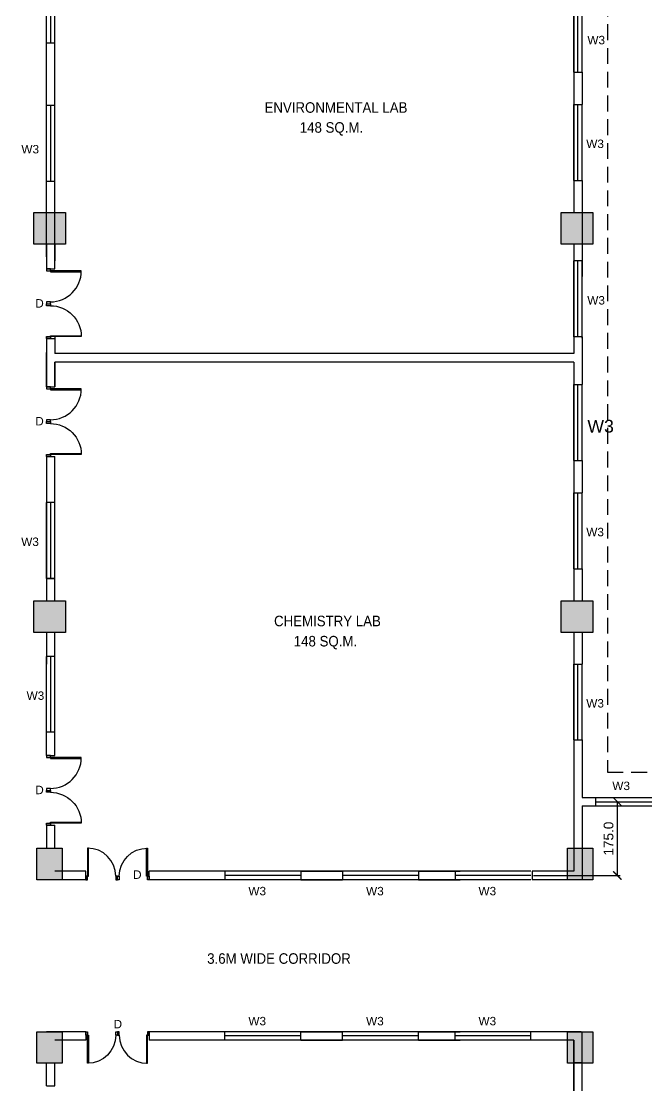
# Model space of a CAD drawing. Extents: x 53439 to 79867, y -144071 to -73305.
# Drawn here: x 61499 to 62982, y -112705 to -110183 of the extents above; entities that cross this region are included whole.
import ezdxf

# ---------------------------------------------------------------- set-up
doc = ezdxf.new("R2010")
doc.units = 0
doc.header["$LTSCALE"] = 0.1
doc.header["$MEASUREMENT"] = 0
doc.header["$PDMODE"] = 35
doc.header["$PDSIZE"] = -0.8
doc.linetypes.add('HIDDEN', pattern=[0.375, 0.25, -0.125])
doc.layers.get('0').update_dxf_attribs({"linetype": 'CONTINUOUS'})
doc.layers.get('DEFPOINTS').update_dxf_attribs({"linetype": 'CONTINUOUS'})
for name, color, linetype in [('DOOR', 30, 'CONTINUOUS'), ('LAYER4', 130, 'CONTINUOUS'), ('TEXT', 7, 'CONTINUOUS'), ('THIN_HA', 253, 'CONTINUOUS'), ('WALL', 6, 'CONTINUOUS'), ('WIN', 102, 'CONTINUOUS')]:
    doc.layers.add(name, color=color, linetype=linetype)
doc.styles.add('1MM', font='arial.ttf')
doc.styles.add('DIM', font='arial.ttf', dxfattribs={"width": 0.7, "height": 1})
doc.styles.add('DUTCH', font='arial.ttf')
doc.dimstyles.new('KRI', dxfattribs={"dimtxt": 23, "dimasz": 20, "dimexe": 7, "dimexo": 0, "dimgap": 9, "dimtad": 1, "dimdec": 1, "dimzin": 1, "dimtxsty": '1MM', "dimblk": 'ARCHTICK', "dimcen": 0.5, "dimclrd": 252, "dimclre": 252, "dimclrt": 7, "dimaunit": 1, "dimadec": 8, "dimazin": 3, "dimtfac": 1, "dimtdec": 1, "dimtmove": 0, "dimatfit": 3})

# ---------------------------------------------------------------- blocks, each defined once
blk = doc.blocks.new('A$C764D24B9')
at = {"layer": 'DOOR'}
for points in [[(0.056, 0.111), (0.083, 0.111), (0.083, 1), (0.056, 1)], [(0, 0), (0.056, 0), (0.056, 0.111), (0, 0.111)], [(0.944, 0), (1, 0), (1, 0.111), (0.944, 0.111)]]:
    blk.add_lwpolyline(points, close=True, dxfattribs=at)
blk.add_arc((0.056, 0.111), 0.889, 0, 90, dxfattribs=at)
blk = doc.blocks.new('_ARCHTICK')
at = {"layer": 'WALL', "color": 0, "const_width": 0.15}
blk.add_lwpolyline([(-0.5, -0.5), (0.5, 0.5)], dxfattribs=at)
blk = doc.blocks.new('*D157')
at = {"layer": 'DEFPOINTS', "color": 0, "linetype": 'CONTINUOUS', "ltscale": 0.1}
for p in [(62911.1, -112031.9, 0), (62713.1, -112206.9), (62911.8, -112206.9)]:
    blk.add_point(p, dxfattribs=at)
at = {"layer": 'LAYER4', "color": 252, "linetype": 'CONTINUOUS', "ltscale": 0.1}
for p, q in [((62911.1, -112031.9), (62918.8, -112031.9)), ((62911.8, -112031.9), (62911.8, -112206.9)), ((62713.1, -112206.9), (62918.8, -112206.9))]:
    blk.add_line(p, q, dxfattribs=at)
at = {"layer": 'LAYER4', "color": 252, "linetype": 'CONTINUOUS', "ltscale": 0.1, "xscale": 20, "yscale": 20, "zscale": 20}
for p, rotation in [((62911.8, -112031.9), 90), ((62911.8, -112206.9), 270)]:
    blk.add_blockref('_ARCHTICK', p, dxfattribs=dict(at, rotation=rotation))
at = {"layer": 'LAYER4', "color": 7, "linetype": 'CONTINUOUS', "ltscale": 0.1, "insert": (62891.1, -112119.4), "char_height": 23, "attachment_point": 5, "rotation": 90, "style": '1MM'}
blk.add_mtext('175.0', dxfattribs=at)
blk = doc.blocks.new('HHRH')
at = {"layer": 'THIN_HA', "linetype": 'CONTINUOUS', "ltscale": 0.1}
blk.add_hatch(color=2, dxfattribs=at).paths.add_polyline_path([(-6923.03, -1177.102), (-6922.28, -1177.102), (-6922.28, -1177.852), (-6923.03, -1177.852)])
at = {"layer": 'THIN_HA', "color": 2, "linetype": 'CONTINUOUS', "ltscale": 0.1}
blk.add_lwpolyline([(-6923.03, -1177.102), (-6922.28, -1177.102), (-6922.28, -1177.852), (-6923.03, -1177.852)], close=True, dxfattribs=at)
blk = doc.blocks.new('HHYT')
at = {"layer": 'THIN_HA', "linetype": 'CONTINUOUS', "ltscale": 0.1}
blk.add_hatch(color=2, dxfattribs=at).paths.add_polyline_path([(-6922.955, -1152.844), (-6922.355, -1152.844), (-6922.355, -1153.594), (-6922.955, -1153.594)])
at = {"layer": 'THIN_HA', "color": 2, "linetype": 'CONTINUOUS', "ltscale": 0.1}
blk.add_lwpolyline([(-6922.955, -1152.844), (-6922.355, -1152.844), (-6922.355, -1153.594), (-6922.955, -1153.594)], close=True, dxfattribs=at)
blk = doc.blocks.new('HYTYH')
at = {"layer": 'THIN_HA', "color": 2, "linetype": 'CONTINUOUS'}
for name, p in [('HHRH', (22.875, 43.667)), ('HHRH', (35.375, 43.667)), ('HHRH', (22.875, 34.467)), ('HHRH', (35.375, 34.467)), ('HHYT', (22.875, 4.35)), ('HHYT', (35.45, 4.35)), ('HHYT', (22.875, 0)), ('HHYT', (35.45, 0))]:
    blk.add_blockref(name, p, dxfattribs=at)

msp = doc.modelspace()

# ---------------------------------------------------------------- linework, layer by layer
at = {"layer": 'DOOR', "linetype": 'HIDDEN', "ltscale": 1500}
for p, q in [((62888.54, -109683.59, 0), (62888.54, -111961.92)), ((62888.54, -111961.92), (63065.11, -111961.92))]:
    msp.add_line(p, q, dxfattribs=at)
at = {"layer": 'LAYER4', "color": 7, "linetype": 'CONTINUOUS', "ltscale": 0.1}
for p, q in [((62828.54, -112649.69, 0), (62828.54, -112604.42, 0)), ((62808.54, -112649.69, 0), (62808.54, -112624.42, 0)), ((62808.54, -112649.69, 0), (62828.54, -112649.69, 0))]:
    msp.add_line(p, q, dxfattribs=at)
at = {"layer": 'WALL', "color": 6, "linetype": 'CONTINUOUS', "ltscale": 0.1}
for p, q in [((62808.54, -109763.59, 0), (62808.54, -110636.09, 0)), ((61578.54, -110636.09), (61578.54, -110308.29)), ((61578.54, -110711.09), (61578.54, -110750.67)), ((62808.54, -110711.09, 0), (62808.54, -110970.25, 0)), ((61578.54, -110930.67), (61578.54, -110970.25)), ((62808.54, -110970.25, 0), (61578.54, -110970.25)), ((62808.54, -110990.25, 0), (61578.54, -110990.25)), ((62808.54, -110990.25, 0), (62808.54, -111556.09, 0)), ((61558.54, -111502.75), (61578.54, -111502.75)), ((62808.54, -111631.09, 0), (62808.54, -112196.92, 0)), ((61558.54, -111922.63), (61558.54, -111867.51)), ((62808.54, -112596.92, 0), (62808.54, -113803.59, 0)), ((61558.54, -112704.96), (61558.54, -112651.92)), ((61578.54, -112704.96), (61578.54, -112651.92)), ((61558.54, -112704.96), (61578.54, -112704.96))]:
    msp.add_line(p, q, dxfattribs=at)
at = {"layer": 'WALL', "linetype": 'CONTINUOUS', "ltscale": 0.1}
for p, q in [((61558.54, -110636.09), (61558.54, -110234.39)), ((61578.54, -110234.39), (61558.54, -110234.39)), ((61578.54, -110636.09), (61578.54, -110234.39)), ((62808.54, -110303.59, 0), (62808.54, -110379.84, 0)), ((62808.54, -110303.59), (62808.54, -110379.84)), ((62808.54, -110303.59), (62808.54, -110379.84)), ((62808.54, -110303.59), (62808.54, -110379.84)), ((62808.54, -110303.59, 0), (62828.54, -110303.59, 0)), ((62828.54, -110303.59, 0), (62828.54, -110379.84, 0)), ((62828.54, -110303.59), (62828.54, -110379.84)), ((62828.54, -110303.59), (62828.54, -110379.84)), ((62828.54, -110303.59), (62828.54, -110379.84)), ((62808.54, -110335.62, 0), (62808.54, -110379.84, 0)), ((62808.54, -110335.62, 0), (62808.54, -110379.84, 0)), ((62808.54, -110335.62, 0), (62808.54, -110379.84, 0)), ((61578.54, -110382.19), (61558.54, -110382.19)), ((62808.54, -110379.84, 0), (62828.54, -110379.84, 0)), ((61578.54, -110562.19), (61558.54, -110562.19)), ((62808.54, -110559.84, 0), (62808.54, -110636.09, 0)), ((62808.54, -110559.84), (62808.54, -110636.09)), ((62808.54, -110559.84), (62808.54, -110636.09)), ((62808.54, -110559.84, 0), (62828.54, -110559.84, 0)), ((62828.54, -110559.84, 0), (62828.54, -110787.34, 0)), ((62828.54, -110559.84), (62828.54, -110787.34)), ((62828.54, -110559.84), (62828.54, -110787.34)), ((61558.54, -110711.09), (61558.54, -110583.05)), ((61578.54, -110711.09), (61578.54, -110583.05)), ((61558.54, -110711.09), (61558.54, -110769.57)), ((61558.54, -110741.09), (61558.54, -110711.09)), ((61578.54, -110769.57), (61578.54, -110711.09)), ((61578.54, -110741.09), (61578.54, -110711.09)), ((62808.54, -110711.09, 0), (62808.54, -110787.34, 0)), ((62808.54, -110711.09), (62808.54, -110787.34)), ((62808.54, -110711.09), (62808.54, -110787.34)), ((62828.54, -110750.67), (62808.54, -110750.67)), ((61558.54, -110930.67, 0), (61558.54, -111048.87, 0)), ((62828.54, -110930.67), (62808.54, -110930.67)), ((62828.54, -110930.67), (62828.54, -111043.59)), ((62828.54, -110933.59, 0), (62828.54, -110930.67, 0)), ((62828.54, -110933.59, 0), (62828.54, -110930.67, 0)), ((62828.54, -110933.59, 0), (62828.54, -110930.67, 0)), ((62828.54, -110933.59), (62828.54, -110930.67)), ((62828.54, -110930.67, 0), (62828.54, -110933.59, 0)), ((62828.54, -110930.67, 0), (62828.54, -110933.59, 0)), ((61558.54, -110967.34), (61558.54, -111048.87)), ((61558.54, -111048.87, 0), (61558.54, -110967.34)), ((61558.54, -111048.87, 0), (61558.54, -110967.34)), ((61558.54, -111048.87, 0), (61558.54, -110967.34, 0)), ((61558.54, -110967.34, 0), (61558.54, -111048.87, 0)), ((62828.54, -110967.34, 0), (62828.54, -111043.59, 0)), ((62828.54, -110967.34), (62828.54, -111043.59)), ((62828.54, -110967.34), (62828.54, -111043.59)), ((62828.54, -110967.34), (62828.54, -111043.59)), ((61578.54, -111048.87), (61578.54, -110990.25)), ((61578.54, -111048.87, 0), (61578.54, -110990.25)), ((61578.54, -111048.87, 0), (61578.54, -110990.25)), ((61578.54, -111048.87, 0), (61578.54, -110990.25, 0)), ((61578.54, -110990.25, 0), (61578.54, -111048.87, 0)), ((61578.54, -110990.25, 0), (61578.54, -111048.87, 0)), ((62808.54, -110990.25, 0), (62808.54, -111043.59, 0)), ((62808.54, -110990.25), (62808.54, -111043.59)), ((62808.54, -110990.25), (62808.54, -111043.59)), ((62808.54, -110990.25), (62808.54, -111043.59)), ((62808.54, -110990.25), (62808.54, -111043.59)), ((62808.54, -111043.59, 0), (62828.54, -111043.59, 0)), ((61558.54, -111213.87), (61558.54, -111556.09)), ((61578.54, -111556.09), (61578.54, -111213.87)), ((62808.54, -111223.59, 0), (62808.54, -111299.84, 0)), ((62808.54, -111223.59), (62808.54, -111299.84)), ((62808.54, -111223.59), (62808.54, -111299.84)), ((62808.54, -111223.59), (62808.54, -111299.84)), ((62808.54, -111223.59, 0), (62828.54, -111223.59, 0)), ((62828.54, -111223.59, 0), (62828.54, -111299.84, 0)), ((62828.54, -111223.59), (62828.54, -111299.84)), ((62828.54, -111223.59), (62828.54, -111299.84)), ((62828.54, -111223.59), (62828.54, -111299.84)), ((62808.54, -111255.62, 0), (62808.54, -111299.84, 0)), ((62808.54, -111255.62, 0), (62808.54, -111299.84, 0)), ((62808.54, -111255.62, 0), (62808.54, -111299.84, 0)), ((62808.54, -111299.84, 0), (62828.54, -111299.84, 0)), ((61578.54, -111322.75, 0), (61558.54, -111322.75, 0)), ((62808.54, -111479.84, 0), (62808.54, -111556.09, 0)), ((62808.54, -111479.84), (62808.54, -111556.09)), ((62808.54, -111479.84), (62808.54, -111556.09)), ((62808.54, -111479.84, 0), (62828.54, -111479.84, 0)), ((62828.54, -111479.84, 0), (62828.54, -111556.09, 0)), ((62828.54, -111479.84), (62828.54, -111556.09)), ((62828.54, -111479.84), (62828.54, -111556.09)), ((61578.54, -111502.75, 0), (61558.54, -111502.75, 0)), ((61558.54, -111631.09), (61558.54, -111705.67)), ((61578.54, -111705.67), (61578.54, -111631.09)), ((62808.54, -111631.09, 0), (62808.54, -111705.67, 0)), ((62808.54, -111631.09), (62808.54, -111705.67)), ((62808.54, -111631.09), (62808.54, -111705.67)), ((62828.54, -111631.09, 0), (62828.54, -111705.67, 0)), ((62828.54, -111631.09), (62828.54, -111705.67)), ((62828.54, -111631.09), (62828.54, -111705.67)), ((61578.54, -111687.51, 0), (61558.54, -111687.51, 0)), ((62828.54, -111674.48, 0), (62828.54, -111705.67, 0)), ((62808.54, -111705.67, 0), (62828.54, -111705.67, 0)), ((61578.54, -111867.51, 0), (61558.54, -111867.51, 0)), ((61578.54, -111922.63), (61578.54, -111867.51)), ((62808.54, -111885.67, 0), (62808.54, -112196.92, 0)), ((62808.54, -111885.67), (62808.54, -111961.92)), ((62808.54, -111885.67), (62808.54, -111961.92)), ((62808.54, -111885.67), (62808.54, -111961.92)), ((62808.54, -111885.67), (62808.54, -111961.92)), ((62808.54, -111885.67), (62808.54, -111961.92)), ((62808.54, -111885.67, 0), (62828.54, -111885.67, 0)), ((62828.54, -111885.67, 0), (62828.54, -112021.92, 0)), ((62828.54, -111885.67), (62828.54, -111961.92)), ((62828.54, -111885.67), (62828.54, -111961.92)), ((62828.54, -111885.67), (62828.54, -111961.92)), ((62828.54, -111885.67), (62828.54, -111961.92)), ((62828.54, -111885.67), (62828.54, -111961.92)), ((62828.54, -112021.92, 0), (62860.49, -112021.92, 0)), ((62860.49, -112041.92, 0), (62860.49, -112021.92, 0)), ((62828.54, -112041.92, 0), (62828.54, -112216.92, 0)), ((62828.54, -112041.92, 0), (62860.49, -112041.92, 0)), ((61558.54, -112087.63), (61558.54, -112141.92)), ((61578.54, -112141.92), (61578.54, -112087.63)), ((61651.88, -112216.92), (61558.54, -112216.92)), ((61651.88, -112196.92), (61578.54, -112196.92)), ((61651.88, -112196.92), (61578.54, -112196.92)), ((61651.88, -112216.92), (61651.88, -112196.92)), ((61981.54, -112196.92, 0), (61801.88, -112196.92, 0)), ((61801.88, -112216.92), (61801.88, -112196.92)), ((61981.54, -112216.92, 0), (61801.88, -112216.92, 0)), ((61981.54, -112196.92, 0), (61981.54, -112216.92, 0)), ((62260.54, -112196.92, 0), (62161.54, -112196.92, 0)), ((62260.54, -112196.92, 0), (62161.54, -112196.92, 0)), ((62260.54, -112196.92, 0), (62161.54, -112196.92, 0)), ((62260.54, -112196.92, 0), (62161.54, -112196.92, 0)), ((62260.54, -112196.92, 0), (62161.54, -112196.92, 0)), ((62260.54, -112196.92, 0), (62161.54, -112196.92, 0)), ((62260.54, -112196.92, 0), (62161.54, -112196.92, 0)), ((62260.54, -112196.92), (62161.54, -112196.92)), ((62260.54, -112196.92), (62161.54, -112196.92)), ((62260.54, -112196.92), (62161.54, -112196.92)), ((62161.54, -112196.92, 0), (62260.54, -112196.92, 0)), ((62161.54, -112196.92, 0), (62260.54, -112196.92, 0)), ((62161.54, -112196.92, 0), (62260.54, -112196.92, 0)), ((62161.54, -112196.92, 0), (62161.54, -112216.92, 0)), ((62260.54, -112216.92, 0), (62161.54, -112216.92, 0)), ((62260.54, -112216.92, 0), (62161.54, -112216.92, 0)), ((62260.54, -112216.92, 0), (62161.54, -112216.92, 0)), ((62260.54, -112216.92, 0), (62161.54, -112216.92, 0)), ((62260.54, -112216.92), (62161.54, -112216.92)), ((62260.54, -112216.92), (62161.54, -112216.92)), ((62161.54, -112216.92, 0), (62260.54, -112216.92, 0)), ((62161.54, -112216.92, 0), (62260.54, -112216.92, 0)), ((62260.54, -112196.92, 0), (62260.54, -112216.92, 0)), ((62539.54, -112196.92, 0), (62440.54, -112196.92, 0)), ((62539.54, -112196.92, 0), (62440.54, -112196.92, 0)), ((62539.54, -112196.92, 0), (62440.54, -112196.92, 0)), ((62539.54, -112196.92, 0), (62440.54, -112196.92, 0)), ((62539.54, -112196.92, 0), (62440.54, -112196.92, 0)), ((62539.54, -112196.92, 0), (62440.54, -112196.92, 0)), ((62539.54, -112196.92, 0), (62440.54, -112196.92, 0)), ((62539.54, -112196.92), (62440.54, -112196.92)), ((62539.54, -112196.92), (62440.54, -112196.92)), ((62539.54, -112196.92), (62440.54, -112196.92)), ((62440.54, -112196.92, 0), (62539.54, -112196.92, 0)), ((62440.54, -112196.92, 0), (62539.54, -112196.92, 0)), ((62440.54, -112196.92, 0), (62539.54, -112196.92, 0)), ((62440.54, -112196.92, 0), (62440.54, -112216.92, 0)), ((62539.54, -112216.92, 0), (62440.54, -112216.92, 0)), ((62539.54, -112216.92, 0), (62440.54, -112216.92, 0)), ((62539.54, -112216.92, 0), (62440.54, -112216.92, 0)), ((62539.54, -112216.92, 0), (62440.54, -112216.92, 0)), ((62539.54, -112216.92), (62440.54, -112216.92)), ((62539.54, -112216.92), (62440.54, -112216.92)), ((62440.54, -112216.92, 0), (62539.54, -112216.92, 0)), ((62440.54, -112216.92, 0), (62539.54, -112216.92, 0)), ((62527.04, -112196.92, 0), (62527.04, -112216.92, 0)), ((62808.54, -112196.92, 0), (62709.54, -112196.92, 0)), ((62709.54, -112196.92, 0), (62709.54, -112216.92, 0)), ((62808.54, -112216.92, 0), (62709.54, -112216.92, 0)), ((61651.88, -112576.92), (61558.54, -112576.92)), ((61651.88, -112576.92), (61651.88, -112596.92)), ((61981.54, -112576.92, 0), (61801.88, -112576.92, 0)), ((61801.88, -112576.92), (61801.88, -112596.92)), ((61981.54, -112596.92, 0), (61981.54, -112576.92, 0)), ((61981.54, -112596.92, 0), (61981.54, -112576.92, 0)), ((62260.54, -112576.92, 0), (62161.54, -112576.92, 0)), ((62260.54, -112576.92, 0), (62161.54, -112576.92, 0)), ((62260.54, -112576.92, 0), (62161.54, -112576.92, 0)), ((62260.54, -112576.92, 0), (62161.54, -112576.92, 0)), ((62260.54, -112576.92), (62161.54, -112576.92)), ((62260.54, -112576.92), (62161.54, -112576.92)), ((62161.54, -112576.92, 0), (62260.54, -112576.92, 0)), ((62161.54, -112576.92, 0), (62260.54, -112576.92, 0)), ((62161.54, -112596.92, 0), (62161.54, -112576.92, 0)), ((62260.54, -112576.92, 0), (62161.54, -112576.92, 0)), ((62260.54, -112576.92), (62161.54, -112576.92)), ((62260.54, -112576.92), (62161.54, -112576.92)), ((62161.54, -112576.92, 0), (62260.54, -112576.92, 0)), ((62161.54, -112576.92, 0), (62260.54, -112576.92, 0)), ((62161.54, -112596.92, 0), (62161.54, -112576.92, 0)), ((62260.54, -112596.92, 0), (62260.54, -112576.92, 0)), ((62260.54, -112596.92, 0), (62260.54, -112576.92, 0)), ((62539.54, -112576.92, 0), (62440.54, -112576.92, 0)), ((62539.54, -112576.92, 0), (62440.54, -112576.92, 0)), ((62539.54, -112576.92, 0), (62440.54, -112576.92, 0)), ((62539.54, -112576.92, 0), (62440.54, -112576.92, 0)), ((62539.54, -112576.92), (62440.54, -112576.92)), ((62539.54, -112576.92), (62440.54, -112576.92)), ((62440.54, -112576.92, 0), (62539.54, -112576.92, 0)), ((62440.54, -112576.92, 0), (62539.54, -112576.92, 0)), ((62440.54, -112596.92, 0), (62440.54, -112576.92, 0)), ((62539.54, -112576.92, 0), (62440.54, -112576.92, 0)), ((62539.54, -112576.92), (62440.54, -112576.92)), ((62539.54, -112576.92), (62440.54, -112576.92)), ((62440.54, -112576.92, 0), (62539.54, -112576.92, 0)), ((62440.54, -112576.92, 0), (62539.54, -112576.92, 0)), ((62440.54, -112596.92, 0), (62440.54, -112576.92, 0)), ((62527.04, -112596.92, 0), (62527.04, -112576.92, 0)), ((62527.04, -112596.92, 0), (62527.04, -112576.92, 0)), ((62826.04, -112576.92, 0), (62707.04, -112576.92, 0)), ((62707.04, -112596.92, 0), (62707.04, -112576.92, 0)), ((62707.04, -112596.92, 0), (62707.04, -112576.92, 0)), ((62828.54, -112751.92, 0), (62828.54, -112576.92, 0)), ((61651.88, -112596.92), (61578.54, -112596.92)), ((61651.88, -112596.92), (61578.54, -112596.92)), ((61981.54, -112596.92, 0), (61801.88, -112596.92, 0)), ((61981.54, -112596.92, 0), (61876.88, -112596.92, 0)), ((62260.54, -112596.92, 0), (62161.54, -112596.92, 0)), ((62260.54, -112596.92, 0), (62161.54, -112596.92, 0)), ((62260.54, -112596.92, 0), (62161.54, -112596.92, 0)), ((62260.54, -112596.92, 0), (62161.54, -112596.92, 0)), ((62260.54, -112596.92, 0), (62161.54, -112596.92, 0)), ((62260.54, -112596.92, 0), (62161.54, -112596.92, 0)), ((62260.54, -112596.92, 0), (62161.54, -112596.92, 0)), ((62260.54, -112596.92, 0), (62161.54, -112596.92, 0)), ((62260.54, -112596.92), (62161.54, -112596.92)), ((62260.54, -112596.92), (62161.54, -112596.92)), ((62260.54, -112596.92), (62161.54, -112596.92)), ((62161.54, -112596.92, 0), (62260.54, -112596.92, 0)), ((62161.54, -112596.92, 0), (62260.54, -112596.92, 0)), ((62161.54, -112596.92, 0), (62260.54, -112596.92, 0)), ((62260.54, -112596.92, 0), (62161.54, -112596.92, 0)), ((62260.54, -112596.92, 0), (62161.54, -112596.92, 0)), ((62260.54, -112596.92), (62161.54, -112596.92)), ((62260.54, -112596.92), (62161.54, -112596.92)), ((62260.54, -112596.92), (62161.54, -112596.92)), ((62161.54, -112596.92, 0), (62260.54, -112596.92, 0)), ((62161.54, -112596.92, 0), (62260.54, -112596.92, 0)), ((62161.54, -112596.92, 0), (62260.54, -112596.92, 0)), ((62539.54, -112596.92, 0), (62440.54, -112596.92, 0)), ((62539.54, -112596.92, 0), (62440.54, -112596.92, 0)), ((62539.54, -112596.92, 0), (62440.54, -112596.92, 0)), ((62539.54, -112596.92, 0), (62440.54, -112596.92, 0)), ((62539.54, -112596.92, 0), (62440.54, -112596.92, 0)), ((62539.54, -112596.92, 0), (62440.54, -112596.92, 0)), ((62539.54, -112596.92, 0), (62440.54, -112596.92, 0)), ((62539.54, -112596.92, 0), (62440.54, -112596.92, 0)), ((62539.54, -112596.92), (62440.54, -112596.92)), ((62539.54, -112596.92), (62440.54, -112596.92)), ((62539.54, -112596.92), (62440.54, -112596.92)), ((62440.54, -112596.92, 0), (62539.54, -112596.92, 0)), ((62440.54, -112596.92, 0), (62539.54, -112596.92, 0)), ((62440.54, -112596.92, 0), (62539.54, -112596.92, 0)), ((62539.54, -112596.92, 0), (62440.54, -112596.92, 0)), ((62539.54, -112596.92, 0), (62440.54, -112596.92, 0)), ((62539.54, -112596.92), (62440.54, -112596.92)), ((62539.54, -112596.92), (62440.54, -112596.92)), ((62539.54, -112596.92), (62440.54, -112596.92)), ((62440.54, -112596.92, 0), (62539.54, -112596.92, 0)), ((62440.54, -112596.92, 0), (62539.54, -112596.92, 0)), ((62440.54, -112596.92, 0), (62539.54, -112596.92, 0)), ((62808.54, -112596.92, 0), (62707.04, -112596.92, 0)), ((62756.04, -112596.92), (62707.04, -112596.92)), ((62808.54, -112908.17, 0), (62808.54, -112596.92, 0))]:
    msp.add_line(p, q, dxfattribs=at)
at = {"layer": 'WALL', "linetype": 'CONTINUOUS', "ltscale": 0.1, "elevation": 0}
for points in [[(61578.54, -110234.39), (61558.54, -110234.39)], [(61578.54, -110382.19), (61558.54, -110382.19)], [(61578.54, -110562.19), (61558.54, -110562.19)], [(62828.54, -110750.67), (62808.54, -110750.67)], [(62828.54, -110930.67), (62808.54, -110930.67)]]:
    msp.add_lwpolyline(points, dxfattribs=at)
at = {"layer": 'WALL', "linetype": 'CONTINUOUS', "ltscale": 0.1}
for points in [[(62808.54, -110303.59), (62828.54, -110303.59)], [(62808.54, -110379.84), (62828.54, -110379.84)], [(62808.54, -110559.84), (62828.54, -110559.84)], [(61558.54, -110769.57), (61578.54, -110769.57)], [(61558.54, -110934.57), (61578.54, -110934.57)], [(61558.54, -111048.87), (61578.54, -111048.87)], [(62808.54, -111043.59), (62828.54, -111043.59)], [(61558.54, -111213.87), (61578.54, -111213.87)], [(62808.54, -111223.59), (62828.54, -111223.59)], [(62808.54, -111299.84), (62828.54, -111299.84)], [(61578.54, -111322.75), (61558.54, -111322.75)], [(62808.54, -111479.84), (62828.54, -111479.84)], [(61578.54, -111502.75), (61558.54, -111502.75)], [(61578.54, -111687.51), (61558.54, -111687.51)], [(62808.54, -111705.67), (62828.54, -111705.67)], [(61578.54, -111867.51), (61558.54, -111867.51)], [(62808.54, -111885.67), (62828.54, -111885.67)], [(61558.54, -111922.63), (61578.54, -111922.63)], [(61558.54, -112087.63), (61578.54, -112087.63)], [(61981.54, -112196.92), (61981.54, -112216.92)], [(62161.54, -112196.92), (62161.54, -112216.92)], [(62260.54, -112196.92), (62260.54, -112216.92)], [(62440.54, -112196.92), (62440.54, -112216.92)], [(62527.04, -112196.92), (62527.04, -112216.92)], [(62709.54, -112196.92), (62709.54, -112216.92)], [(61981.54, -112596.92), (61981.54, -112576.92)], [(61981.54, -112596.92), (61981.54, -112576.92)], [(62161.54, -112596.92), (62161.54, -112576.92)], [(62161.54, -112596.92), (62161.54, -112576.92)], [(62260.54, -112596.92), (62260.54, -112576.92)], [(62260.54, -112596.92), (62260.54, -112576.92)], [(62440.54, -112596.92), (62440.54, -112576.92)], [(62440.54, -112596.92), (62440.54, -112576.92)], [(62527.04, -112596.92), (62527.04, -112576.92)], [(62527.04, -112596.92), (62527.04, -112576.92)], [(62707.04, -112596.92), (62707.04, -112576.92)], [(62707.04, -112596.92), (62707.04, -112576.92)]]:
    msp.add_lwpolyline(points, dxfattribs=at)
at = {"layer": 'WIN'}
for p, q in [((61558.54, -110234.39), (61558.54, -110054.39)), ((61568.54, -110234.39), (61568.54, -110054.39)), ((61578.54, -110234.39), (61578.54, -110054.39)), ((62808.54, -110303.59, 0), (62808.54, -110123.59, 0)), ((62818.54, -110303.59, 0), (62818.54, -110123.59, 0)), ((62828.54, -110303.59, 0), (62828.54, -110123.59, 0)), ((61558.54, -110562.19), (61558.54, -110382.19)), ((61568.54, -110562.19), (61568.54, -110382.19)), ((61578.54, -110562.19), (61578.54, -110382.19)), ((62808.54, -110559.84, 0), (62808.54, -110379.84, 0)), ((62818.54, -110559.84, 0), (62818.54, -110379.84, 0)), ((62828.54, -110559.84, 0), (62828.54, -110379.84, 0)), ((62808.54, -110930.67), (62808.54, -110750.67)), ((62818.54, -110930.67), (62818.54, -110750.67)), ((62828.54, -110930.67), (62828.54, -110750.67)), ((62808.54, -111223.59, 0), (62808.54, -111043.59, 0)), ((62818.54, -111223.59, 0), (62818.54, -111043.59, 0)), ((62828.54, -111223.59, 0), (62828.54, -111043.59, 0)), ((62808.54, -111479.84, 0), (62808.54, -111299.84, 0)), ((62818.54, -111479.84, 0), (62818.54, -111299.84, 0)), ((62828.54, -111479.84, 0), (62828.54, -111299.84, 0)), ((61558.54, -111502.75, 0), (61558.54, -111322.75, 0)), ((61568.54, -111502.75, 0), (61568.54, -111322.75, 0)), ((61578.54, -111502.75, 0), (61578.54, -111322.75, 0)), ((61558.54, -111867.51, 0), (61558.54, -111687.51, 0)), ((61568.54, -111867.51, 0), (61568.54, -111687.51, 0)), ((61578.54, -111867.51, 0), (61578.54, -111687.51, 0)), ((62808.54, -111885.67, 0), (62808.54, -111705.67, 0)), ((62818.54, -111885.67, 0), (62818.54, -111705.67, 0)), ((62828.54, -111885.67, 0), (62828.54, -111705.67, 0)), ((62860.49, -112021.92), (63050.49, -112021.92)), ((62860.49, -112031.92), (63050.49, -112031.92)), ((62860.49, -112041.92), (63050.49, -112041.92)), ((62161.54, -112196.92, 0), (61981.54, -112196.92, 0)), ((62161.54, -112206.92, 0), (61981.54, -112206.92, 0)), ((62161.54, -112216.92, 0), (61981.54, -112216.92, 0)), ((62440.54, -112196.92, 0), (62260.54, -112196.92, 0)), ((62440.54, -112206.92, 0), (62260.54, -112206.92, 0)), ((62440.54, -112216.92, 0), (62260.54, -112216.92, 0)), ((62707.04, -112196.92, 0), (62527.04, -112196.92, 0)), ((62707.04, -112206.92, 0), (62527.04, -112206.92, 0)), ((62707.04, -112216.92, 0), (62527.04, -112216.92, 0)), ((62161.54, -112576.92, 0), (61981.54, -112576.92, 0)), ((62161.54, -112576.92, 0), (61981.54, -112576.92, 0)), ((62161.54, -112586.92, 0), (61981.54, -112586.92, 0)), ((62161.54, -112586.92, 0), (61981.54, -112586.92, 0)), ((62440.54, -112576.92, 0), (62260.54, -112576.92, 0)), ((62440.54, -112576.92, 0), (62260.54, -112576.92, 0)), ((62440.54, -112586.92, 0), (62260.54, -112586.92, 0)), ((62440.54, -112586.92, 0), (62260.54, -112586.92, 0)), ((62707.04, -112576.92, 0), (62527.04, -112576.92, 0)), ((62707.04, -112576.92, 0), (62527.04, -112576.92, 0)), ((62707.04, -112586.92, 0), (62527.04, -112586.92, 0)), ((62707.04, -112586.92, 0), (62527.04, -112586.92, 0)), ((62161.54, -112596.92, 0), (61981.54, -112596.92, 0)), ((62161.54, -112596.92, 0), (61981.54, -112596.92, 0)), ((62440.54, -112596.92, 0), (62260.54, -112596.92, 0)), ((62440.54, -112596.92, 0), (62260.54, -112596.92, 0)), ((62707.04, -112596.92, 0), (62527.04, -112596.92, 0)), ((62707.04, -112596.92, 0), (62527.04, -112596.92, 0))]:
    msp.add_line(p, q, dxfattribs=at)

# ---------------------------------------------------------------- block references
at = {"layer": 'THIN_HA', "color": 2, "linetype": 'CONTINUOUS', "xscale": 100, "yscale": 100, "zscale": 100}
msp.add_blockref('HYTYH', (751544.01, 2707.49), dxfattribs=at)
at = {"layer": 'WALL', "linetype": 'CONTINUOUS', "ltscale": 0.1, "extrusion": (0, 0, -1), "xscale": -82.50000000116415, "yscale": 82.50000000116415, "zscale": -82.50000000116415, "rotation": 90}
for p in [(-61558.54, -110769.57, 0), (-61558.54, -111048.87, 0), (-61558.54, -111922.63, 0)]:
    msp.add_blockref('A$C764D24B9', p, dxfattribs=at)
at = {"layer": 'WALL', "linetype": 'CONTINUOUS', "ltscale": 0.1}
for p, xscale, yscale, zscale, rotation in [((61558.54, -110934.57, 0), -82.50000000116415, 82.50000000116415, 82.50000000115048, 270), ((61558.54, -111213.87, 0), -82.50000000116415, 82.50000000116415, 82.50000000115048, 270), ((61558.54, -112087.63, 0), -82.50000000116415, 82.50000000116415, 82.50000000115048, 270), ((61651.88, -112576.92), -75.00000000116415, 75.0000000010914, 75.00000000109135, 180), ((61801.88, -112576.92), 75.00000000116415, 75.00000000116415, 75.00000000116415, 180)]:
    msp.add_blockref('A$C764D24B9', p, dxfattribs=dict(at, xscale=xscale, yscale=yscale, zscale=zscale, rotation=rotation))
for p, xscale, yscale, zscale in [((61651.88, -112216.92), 75.00000000116415, 75.00000000116415, 75.00000000116415), ((61801.88, -112216.92), -75.00000000116415, 75.0000000010914, 75.00000000109135)]:
    msp.add_blockref('A$C764D24B9', p, dxfattribs=dict(at, xscale=xscale, yscale=yscale, zscale=zscale))

# ---------------------------------------------------------------- texts
at = {"style": 'DIM'}
for s, height, p in [('W3', 20, (62840.8, -110237.13, 0)), ('W3', 20, (61498.98, -110495.73, 0)), ('W3', 20, (62838.19, -110482.92, 0)), ('D', 20, (61531.88, -110861.06, 0)), ('W3', 20, (62840.58, -110853.76, 0)), ('D', 20, (61531.88, -111140.36, 0)), ('W3', 30, (62840.8, -111157.13, 0)), ('W3', 20, (62838.19, -111402.92, 0)), ('W3', 20, (61498.63, -111425.99, 0)), ('W3', 20, (61511.32, -111790.6)), ('W3', 20, (62838.19, -111808.76, 0)), ('W3', 20, (62899.92, -112004.39, 0)), ('D', 20, (61531.88, -112014.12, 0)), ('D', 20, (61763.78, -112214.8, 0)), ('W3', 20, (62037.15, -112253.78, 0)), ('W3', 20, (62316.15, -112253.78, 0)), ('W3', 20, (62582.65, -112253.78, 0)), ('W3', 20, (62037.15, -112561.85, 0)), ('W3', 20, (62037.15, -112561.85, 0)), ('W3', 20, (62316.15, -112561.85, 0)), ('W3', 20, (62316.15, -112561.85, 0)), ('W3', 20, (62582.65, -112561.85, 0)), ('W3', 20, (62582.65, -112561.85, 0)), ('D', 20, (61717.55, -112568.96, 0))]:
    msp.add_text(s, height=height, dxfattribs=at).set_placement(p)
at = {"layer": 'TEXT', "style": 'DUTCH', "width": 0.9}
for s, p in [('ENVIRONMENTAL LAB', (62075.41, -110399.47)), ('148 SQ.M.', (62159.02, -110446.73)), ('CHEMISTRY LAB', (62098.03, -111616.22, 0)), ('148 SQ.M.', (62144.76, -111664.08, 0)), ('3.6M WIDE CORRIDOR', (61939.52, -112416.09))]:
    msp.add_text(s, height=25, dxfattribs=at).set_placement(p)

# ---------------------------------------------------------------- dimensions: what is measured, and where the dimension line sits
at = {"layer": 'LAYER4', "color": 120, "linetype": 'CONTINUOUS', "ltscale": 0.1}
dim = msp.add_linear_dim(base=(62911.85, -112206.92, 0), p1=(62911.14, -112031.92, 0), p2=(62713.07, -112206.92, 0), angle=90, dimstyle='KRI', dxfattribs=at)
dim.commit()
dim.dimension.update_dxf_attribs({"geometry": '*D157', "text_midpoint": (62891.1, -112119.42, 0)})

doc.saveas('drawing.dxf')
